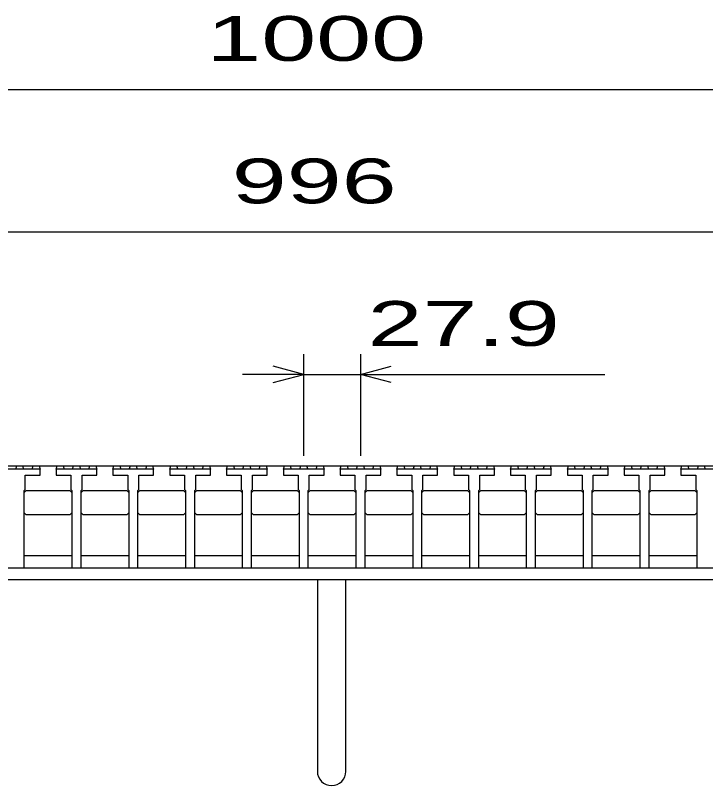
# Model space of a CAD drawing. Units: millimetres, scale not verified. Extents: x -1820 to 1731, y -1282 to 1054.
# Drawn here: x -1076.3 to -737.3, y -744 to -365.7 of the extents above; entities that cross this region are included whole.
import ezdxf
from ezdxf.enums import TextEntityAlignment as Align

# ---------------------------------------------------------------- set-up
doc = ezdxf.new("R2010")
doc.units = ezdxf.units.MM
doc.header["$LTSCALE"] = 10
for name, color, linetype, lineweight in [('16', 3, 'Continuous', 25), ('19', 6, 'Continuous', 25), ('22', 2, 'Continuous', 25)]:
    doc.layers.add(name, color=color, linetype=linetype, lineweight=lineweight)
doc.styles.add('ベクトル', font='')
doc.styles.get('ベクトル').set_extended_font_data('ベクトル')

msp = doc.modelspace()

# ---------------------------------------------------------------- linework, layer by layer
at = {"layer": '16'}
for p, q in [((-1419, -587), (-423, -587)), ((-1064.2, -588.5), (-1084.2, -588.5)), ((-1076.15, -588.5), (-1075.65, -587)), ((-1075.65, -587), (-1072.75, -587)), ((-1072.75, -587), (-1072.25, -588.5)), ((-1068.1, -588.5), (-1067.6, -587)), ((-1067.6, -587), (-1064.7, -587)), ((-1064.7, -587), (-1064.2, -588.5)), ((-1064.2, -591.5), (-1064.2, -588.5)), ((-1056.3, -588.5), (-1055.8, -587)), ((-1056.3, -588.5), (-1056.3, -591.5)), ((-1036.3, -588.5), (-1056.3, -588.5)), ((-1055.8, -587), (-1052.9, -587)), ((-1052.9, -587), (-1052.4, -588.5)), ((-1048.25, -588.5), (-1047.75, -587)), ((-1047.75, -587), (-1044.85, -587)), ((-1044.85, -587), (-1044.35, -588.5)), ((-1040.2, -588.5), (-1039.7, -587)), ((-1039.7, -587), (-1036.8, -587)), ((-1036.8, -587), (-1036.3, -588.5)), ((-1036.3, -591.5), (-1036.3, -588.5)), ((-1028.4, -588.5), (-1027.9, -587)), ((-1028.4, -588.5), (-1028.4, -591.5)), ((-1008.4, -588.5), (-1028.4, -588.5)), ((-1027.9, -587), (-1025, -587)), ((-1025, -587), (-1024.5, -588.5)), ((-1020.35, -588.5), (-1019.85, -587)), ((-1019.85, -587), (-1016.95, -587)), ((-1016.95, -587), (-1016.45, -588.5)), ((-1012.3, -588.5), (-1011.8, -587)), ((-1011.8, -587), (-1008.9, -587)), ((-1008.9, -587), (-1008.4, -588.5)), ((-1008.4, -591.5), (-1008.4, -588.5)), ((-1000.5, -588.5), (-1000, -587)), ((-1000.5, -588.5), (-1000.5, -591.5)), ((-980.5, -588.5), (-1000.5, -588.5)), ((-1000, -587), (-997.1, -587)), ((-997.1, -587), (-996.6, -588.5)), ((-992.45, -588.5), (-991.95, -587)), ((-991.95, -587), (-989.05, -587)), ((-989.05, -587), (-988.55, -588.5)), ((-984.4, -588.5), (-983.9, -587)), ((-983.9, -587), (-981, -587)), ((-981, -587), (-980.5, -588.5)), ((-980.5, -591.5), (-980.5, -588.5)), ((-972.6, -588.5), (-972.1, -587)), ((-972.6, -588.5), (-972.6, -591.5)), ((-952.6, -588.5), (-972.6, -588.5)), ((-972.1, -587), (-969.2, -587)), ((-969.2, -587), (-968.7, -588.5)), ((-964.55, -588.5), (-964.05, -587)), ((-964.05, -587), (-961.15, -587)), ((-961.15, -587), (-960.65, -588.5)), ((-956.5, -588.5), (-956, -587)), ((-956, -587), (-953.1, -587)), ((-953.1, -587), (-952.6, -588.5)), ((-952.6, -591.5), (-952.6, -588.5)), ((-944.7, -588.5), (-944.2, -587)), ((-944.7, -588.5), (-944.7, -591.5)), ((-924.7, -588.5), (-944.7, -588.5)), ((-944.2, -587), (-941.3, -587)), ((-941.3, -587), (-940.8, -588.5)), ((-936.65, -588.5), (-936.15, -587)), ((-936.15, -587), (-933.25, -587)), ((-933.25, -587), (-932.75, -588.5)), ((-928.6, -588.5), (-928.1, -587)), ((-928.1, -587), (-925.2, -587)), ((-925.2, -587), (-924.7, -588.5)), ((-924.7, -591.5), (-924.7, -588.5)), ((-916.8, -588.5), (-916.3, -587)), ((-916.8, -588.5), (-916.8, -591.5)), ((-896.8, -588.5), (-916.8, -588.5)), ((-916.3, -587), (-913.4, -587)), ((-913.4, -587), (-912.9, -588.5)), ((-908.75, -588.5), (-908.25, -587)), ((-908.25, -587), (-905.35, -587)), ((-905.35, -587), (-904.85, -588.5)), ((-900.7, -588.5), (-900.2, -587)), ((-900.2, -587), (-897.3, -587)), ((-897.3, -587), (-896.8, -588.5)), ((-896.8, -591.5), (-896.8, -588.5)), ((-888.9, -588.5), (-888.4, -587)), ((-888.9, -588.5), (-888.9, -591.5)), ((-868.9, -588.5), (-888.9, -588.5)), ((-888.4, -587), (-885.5, -587)), ((-885.5, -587), (-885, -588.5)), ((-880.85, -588.5), (-880.35, -587)), ((-880.35, -587), (-877.45, -587)), ((-877.45, -587), (-876.95, -588.5)), ((-872.8, -588.5), (-872.3, -587)), ((-872.3, -587), (-869.4, -587)), ((-869.4, -587), (-868.9, -588.5)), ((-868.9, -591.5), (-868.9, -588.5)), ((-861, -588.5), (-860.5, -587)), ((-861, -588.5), (-861, -591.5)), ((-841, -588.5), (-861, -588.5)), ((-860.5, -587), (-857.6, -587)), ((-857.6, -587), (-857.1, -588.5)), ((-852.95, -588.5), (-852.45, -587)), ((-852.45, -587), (-849.55, -587)), ((-849.55, -587), (-849.05, -588.5)), ((-844.9, -588.5), (-844.4, -587)), ((-844.4, -587), (-841.5, -587)), ((-841.5, -587), (-841, -588.5)), ((-841, -591.5), (-841, -588.5)), ((-833.1, -588.5), (-832.6, -587)), ((-833.1, -588.5), (-833.1, -591.5)), ((-813.1, -588.5), (-833.1, -588.5)), ((-832.6, -587), (-829.7, -587)), ((-829.7, -587), (-829.2, -588.5)), ((-825.05, -588.5), (-824.55, -587)), ((-824.55, -587), (-821.65, -587)), ((-821.65, -587), (-821.15, -588.5)), ((-817, -588.5), (-816.5, -587)), ((-816.5, -587), (-813.6, -587)), ((-813.6, -587), (-813.1, -588.5)), ((-813.1, -591.5), (-813.1, -588.5)), ((-805.2, -588.5), (-804.7, -587)), ((-805.2, -588.5), (-805.2, -591.5)), ((-785.2, -588.5), (-805.2, -588.5)), ((-804.7, -587), (-801.8, -587)), ((-801.8, -587), (-801.3, -588.5)), ((-797.15, -588.5), (-796.65, -587)), ((-796.65, -587), (-793.75, -587)), ((-793.75, -587), (-793.25, -588.5)), ((-789.1, -588.5), (-788.6, -587)), ((-788.6, -587), (-785.7, -587)), ((-785.7, -587), (-785.2, -588.5)), ((-785.2, -591.5), (-785.2, -588.5)), ((-777.3, -588.5), (-776.8, -587)), ((-777.3, -588.5), (-777.3, -591.5)), ((-757.3, -588.5), (-777.3, -588.5)), ((-776.8, -587), (-773.9, -587)), ((-773.9, -587), (-773.4, -588.5)), ((-769.25, -588.5), (-768.75, -587)), ((-768.75, -587), (-765.85, -587)), ((-765.85, -587), (-765.35, -588.5)), ((-761.2, -588.5), (-760.7, -587)), ((-760.7, -587), (-757.8, -587)), ((-757.8, -587), (-757.3, -588.5)), ((-757.3, -591.5), (-757.3, -588.5)), ((-749.4, -588.5), (-748.9, -587)), ((-749.4, -588.5), (-749.4, -591.5)), ((-729.4, -588.5), (-749.4, -588.5)), ((-748.9, -587), (-746, -587)), ((-746, -587), (-745.5, -588.5)), ((-741.35, -588.5), (-740.85, -587)), ((-740.85, -587), (-737.95, -587)), ((-737.95, -587), (-737.45, -588.5)), ((-1071.45, -598.5), (-1071.45, -591.5)), ((-1071.45, -591.5), (-1064.2, -591.5)), ((-1056.3, -591.5), (-1049.05, -591.5)), ((-1049.05, -591.5), (-1049.05, -598.5)), ((-1043.55, -598.5), (-1043.55, -591.5)), ((-1043.55, -591.5), (-1036.3, -591.5)), ((-1028.4, -591.5), (-1021.15, -591.5)), ((-1021.15, -591.5), (-1021.15, -598.5)), ((-1015.65, -598.5), (-1015.65, -591.5)), ((-1015.65, -591.5), (-1008.4, -591.5)), ((-1000.5, -591.5), (-993.25, -591.5)), ((-993.25, -591.5), (-993.25, -598.5)), ((-987.75, -598.5), (-987.75, -591.5)), ((-987.75, -591.5), (-980.5, -591.5)), ((-972.6, -591.5), (-965.35, -591.5)), ((-965.35, -591.5), (-965.35, -598.5)), ((-959.85, -598.5), (-959.85, -591.5)), ((-959.85, -591.5), (-952.6, -591.5)), ((-944.7, -591.5), (-937.45, -591.5)), ((-937.45, -591.5), (-937.45, -598.5)), ((-931.95, -598.5), (-931.95, -591.5)), ((-931.95, -591.5), (-924.7, -591.5)), ((-916.8, -591.5), (-909.55, -591.5)), ((-909.55, -591.5), (-909.55, -598.5)), ((-904.05, -598.5), (-904.05, -591.5)), ((-904.05, -591.5), (-896.8, -591.5)), ((-888.9, -591.5), (-881.65, -591.5)), ((-881.65, -591.5), (-881.65, -598.5)), ((-876.15, -598.5), (-876.15, -591.5)), ((-876.15, -591.5), (-868.9, -591.5)), ((-861, -591.5), (-853.75, -591.5)), ((-853.75, -591.5), (-853.75, -598.5)), ((-848.25, -598.5), (-848.25, -591.5)), ((-848.25, -591.5), (-841, -591.5)), ((-833.1, -591.5), (-825.85, -591.5)), ((-825.85, -591.5), (-825.85, -598.5)), ((-820.35, -598.5), (-820.35, -591.5)), ((-820.35, -591.5), (-813.1, -591.5)), ((-805.2, -591.5), (-797.95, -591.5)), ((-797.95, -591.5), (-797.95, -598.5)), ((-792.45, -598.5), (-792.45, -591.5)), ((-792.45, -591.5), (-785.2, -591.5)), ((-777.3, -591.5), (-770.05, -591.5)), ((-770.05, -591.5), (-770.05, -598.5)), ((-764.55, -598.5), (-764.55, -591.5)), ((-764.55, -591.5), (-757.3, -591.5)), ((-749.4, -591.5), (-742.15, -591.5)), ((-742.15, -591.5), (-742.15, -598.5)), ((-1071.95, -599), (-1071.45, -598.5)), ((-1071.95, -637), (-1071.95, -599)), ((-1071.95, -600), (-1070.95, -599)), ((-1070.95, -599), (-1049.55, -599)), ((-1049.55, -599), (-1048.55, -600)), ((-1049.05, -598.5), (-1048.55, -599)), ((-1048.55, -599), (-1048.55, -637)), ((-1044.05, -599), (-1043.55, -598.5)), ((-1044.05, -637), (-1044.05, -599)), ((-1044.05, -600), (-1043.05, -599)), ((-1043.05, -599), (-1021.65, -599)), ((-1021.65, -599), (-1020.65, -600)), ((-1021.15, -598.5), (-1020.65, -599)), ((-1020.65, -599), (-1020.65, -637)), ((-1016.15, -599), (-1015.65, -598.5)), ((-1016.15, -637), (-1016.15, -599)), ((-1016.15, -600), (-1015.15, -599)), ((-1015.15, -599), (-993.75, -599)), ((-993.75, -599), (-992.75, -600)), ((-993.25, -598.5), (-992.75, -599)), ((-992.75, -599), (-992.75, -637)), ((-988.25, -599), (-987.75, -598.5)), ((-988.25, -637), (-988.25, -599)), ((-988.25, -600), (-987.25, -599)), ((-987.25, -599), (-965.85, -599)), ((-965.85, -599), (-964.85, -600)), ((-965.35, -598.5), (-964.85, -599)), ((-964.85, -599), (-964.85, -637)), ((-960.35, -599), (-959.85, -598.5)), ((-960.35, -637), (-960.35, -599)), ((-960.35, -600), (-959.35, -599)), ((-959.35, -599), (-937.95, -599)), ((-937.95, -599), (-936.95, -600)), ((-937.45, -598.5), (-936.95, -599)), ((-936.95, -599), (-936.95, -637)), ((-932.45, -599), (-931.95, -598.5)), ((-932.45, -637), (-932.45, -599)), ((-932.45, -600), (-931.45, -599)), ((-931.45, -599), (-910.05, -599)), ((-910.05, -599), (-909.05, -600)), ((-909.55, -598.5), (-909.05, -599)), ((-909.05, -599), (-909.05, -637)), ((-904.55, -599), (-904.05, -598.5)), ((-904.55, -637), (-904.55, -599)), ((-904.55, -600), (-903.55, -599)), ((-903.55, -599), (-882.15, -599)), ((-882.15, -599), (-881.15, -600)), ((-881.65, -598.5), (-881.15, -599)), ((-881.15, -599), (-881.15, -637)), ((-876.65, -599), (-876.15, -598.5)), ((-876.65, -637), (-876.65, -599)), ((-876.65, -600), (-875.65, -599)), ((-875.65, -599), (-854.25, -599)), ((-854.25, -599), (-853.25, -600)), ((-853.75, -598.5), (-853.25, -599)), ((-853.25, -599), (-853.25, -637)), ((-848.75, -599), (-848.25, -598.5)), ((-848.75, -637), (-848.75, -599)), ((-848.75, -600), (-847.75, -599)), ((-847.75, -599), (-826.35, -599)), ((-826.35, -599), (-825.35, -600)), ((-825.85, -598.5), (-825.35, -599)), ((-825.35, -599), (-825.35, -637)), ((-820.85, -599), (-820.35, -598.5)), ((-820.85, -637), (-820.85, -599)), ((-820.85, -600), (-819.85, -599)), ((-819.85, -599), (-798.45, -599)), ((-798.45, -599), (-797.45, -600)), ((-797.95, -598.5), (-797.45, -599)), ((-797.45, -599), (-797.45, -637)), ((-792.95, -599), (-792.45, -598.5)), ((-792.95, -637), (-792.95, -599)), ((-792.95, -600), (-791.95, -599)), ((-791.95, -599), (-770.55, -599)), ((-770.55, -599), (-769.55, -600)), ((-770.05, -598.5), (-769.55, -599)), ((-769.55, -599), (-769.55, -637)), ((-765.05, -599), (-764.55, -598.5)), ((-765.05, -637), (-765.05, -599)), ((-765.05, -600), (-764.05, -599)), ((-764.05, -599), (-742.65, -599)), ((-742.65, -599), (-741.65, -600)), ((-742.15, -598.5), (-741.65, -599)), ((-741.65, -599), (-741.65, -637)), ((-1070.95, -611), (-1071.95, -610)), ((-1049.55, -611), (-1070.95, -611)), ((-1048.55, -610), (-1049.55, -611)), ((-1043.05, -611), (-1044.05, -610)), ((-1021.65, -611), (-1043.05, -611)), ((-1020.65, -610), (-1021.65, -611)), ((-1015.15, -611), (-1016.15, -610)), ((-993.75, -611), (-1015.15, -611)), ((-992.75, -610), (-993.75, -611)), ((-987.25, -611), (-988.25, -610)), ((-965.85, -611), (-987.25, -611)), ((-964.85, -610), (-965.85, -611)), ((-959.35, -611), (-960.35, -610)), ((-937.95, -611), (-959.35, -611)), ((-936.95, -610), (-937.95, -611)), ((-931.45, -611), (-932.45, -610)), ((-910.05, -611), (-931.45, -611)), ((-909.05, -610), (-910.05, -611)), ((-903.55, -611), (-904.55, -610)), ((-882.15, -611), (-903.55, -611)), ((-881.15, -610), (-882.15, -611)), ((-875.65, -611), (-876.65, -610)), ((-854.25, -611), (-875.65, -611)), ((-853.25, -610), (-854.25, -611)), ((-847.75, -611), (-848.75, -610)), ((-826.35, -611), (-847.75, -611)), ((-825.35, -610), (-826.35, -611)), ((-819.85, -611), (-820.85, -610)), ((-798.45, -611), (-819.85, -611)), ((-797.45, -610), (-798.45, -611)), ((-791.95, -611), (-792.95, -610)), ((-770.55, -611), (-791.95, -611)), ((-769.55, -610), (-770.55, -611)), ((-764.05, -611), (-765.05, -610)), ((-742.65, -611), (-764.05, -611)), ((-741.65, -610), (-742.65, -611)), ((-1071.95, -631), (-1048.55, -631)), ((-1044.05, -631), (-1020.65, -631)), ((-1016.15, -631), (-992.75, -631)), ((-988.25, -631), (-964.85, -631)), ((-960.35, -631), (-936.95, -631)), ((-932.45, -631), (-909.05, -631)), ((-904.55, -631), (-881.15, -631)), ((-876.65, -631), (-853.25, -631)), ((-848.75, -631), (-825.35, -631)), ((-820.85, -631), (-797.45, -631)), ((-792.95, -631), (-769.55, -631)), ((-765.05, -631), (-741.65, -631)), ((-1076.45, -637), (-1071.95, -637)), ((-1048.55, -637), (-1044.05, -637)), ((-1020.65, -637), (-1016.15, -637)), ((-992.75, -637), (-988.25, -637)), ((-964.85, -637), (-960.35, -637)), ((-936.95, -637), (-932.45, -637)), ((-909.05, -637), (-904.55, -637)), ((-881.15, -637), (-876.65, -637)), ((-853.25, -637), (-848.75, -637)), ((-825.35, -637), (-820.85, -637)), ((-797.45, -637), (-792.95, -637)), ((-769.55, -637), (-765.05, -637)), ((-741.65, -637), (-737.15, -637))]:
    msp.add_line(p, q, dxfattribs=at)
at = {"layer": '19'}
for p, q in [((-1421, -637), (-421, -637)), ((-421, -643), (-1421, -643)), ((-928, -643), (-928, -737)), ((-914, -737), (-914, -643))]:
    msp.add_line(p, q, dxfattribs=at)
msp.add_arc((-921, -737), 7, 180, 0, dxfattribs=at)
at = {"layer": '22', "color": 4}
for p, q in [((-1421, -402), (-421, -402)), ((-1419, -472), (-423, -472)), ((-934.7, -582), (-934.7, -532)), ((-906.8, -532), (-906.8, -582)), ((-934.7, -542), (-949.7, -538)), ((-906.8, -542), (-891.8, -538)), ((-934.7, -542), (-964.7, -542)), ((-949.7, -546), (-934.7, -542)), ((-934.7, -542), (-906.8, -542)), ((-891.8, -546), (-906.8, -542)), ((-906.8, -542), (-786.8, -542))]:
    msp.add_line(p, q, dxfattribs=at)

# ---------------------------------------------------------------- texts
at = {"layer": '22', "style": 'ベクトル', "width": 1.65}
for s, p in [(' 1000 ', (-996, -377)), (' 996 ', (-983.5, -447)), (' 27.9 ', (-916.8, -517))]:
    msp.add_text(s, height=21.99, dxfattribs=at).set_placement(p, align=Align.MIDDLE_LEFT)

doc.saveas('drawing.dxf')
